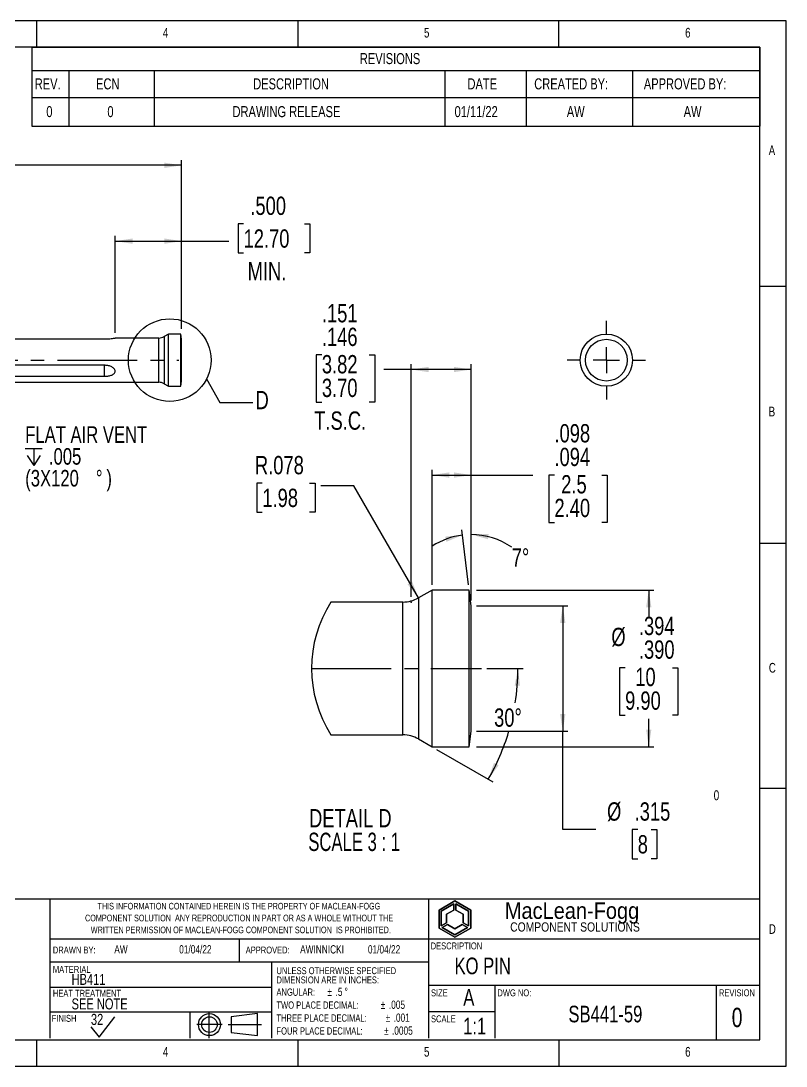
# Model space of a CAD drawing. Extents: x 0.5 to 11.2, y 0.1 to 8.
# Drawn here: x 5.41 to 11.18, y 0.13 to 8.01 of the extents above; entities that cross this region are included whole.
import ezdxf

# ---------------------------------------------------------------- set-up
doc = ezdxf.new("R2010")
doc.units = 0
doc.header["$PDSIZE"] = -1
for name, pattern in [('SLD-CENTER', [0.75, 0.6, -0.05, 0.05, -0.05]), ('SLD-PHANTOM', [0.5, 0.25, -0.05, 0.05, -0.05, 0.05, -0.05]), ('SLD-SOLID', [0])]:
    doc.linetypes.add(name, pattern=pattern)
doc.layers.get('0').update_dxf_attribs({"linetype": 'CONTINUOUS'})
doc.layers.add('FORMAT', color=7, linetype='SLD-SOLID')
doc.styles.add('SLDTEXTSTYLE0', font='TXT', dxfattribs={"width": 0.75})
doc.styles.add('SLDTEXTSTYLE1', font='TXT', dxfattribs={"width": 0.91})
doc.styles.add('SLDTEXTSTYLE2', font='TXT', dxfattribs={"width": 0.84})
doc.styles.add('SLDTEXTSTYLE3', font='TXT', dxfattribs={"width": 0.681818})
doc.dimstyles.new('SLDDIMSTYLE0', dxfattribs={"dimtxt": 0.137795, "dimasz": 0.13, "dimexe": 0, "dimexo": 0.0625, "dimgap": 0.034449, "dimtad": 0, "dimtih": 1, "dimtoh": 1, "dimdec": 3, "dimrnd": 1e-09, "dimzin": 12, "dimtxsty": 'SLDTEXTSTYLE0', "dimsah": 1, "dimcen": 0.09, "dimazin": 3, "dimlim": 1, "dimtp": 0.001969, "dimtm": 0.001969, "dimtfac": 1, "dimtdec": 3, "dimtofl": 0, "dimtmove": 0, "dimatfit": 3, "dimtolj": 1, "dimtzin": 12})
doc.dimstyles.new('SLDDIMSTYLE1', dxfattribs={"dimtxt": 0.137795, "dimasz": 0.13, "dimexe": 0, "dimexo": 0.0625, "dimgap": 0.034449, "dimtad": 0, "dimtih": 1, "dimtoh": 1, "dimdec": 3, "dimrnd": 1e-09, "dimzin": 4, "dimtxsty": 'SLDTEXTSTYLE0', "dimsah": 1, "dimcen": 0.09, "dimazin": 3, "dimtfac": 1, "dimtdec": 3, "dimtofl": 0, "dimtmove": 0, "dimatfit": 3, "dimtolj": 1, "dimtzin": 12})
doc.dimstyles.new('SLDDIMSTYLE10', dxfattribs={"dimtxt": 0.137795, "dimasz": 0.13, "dimexe": 0, "dimexo": 0.0625, "dimgap": 0.034449, "dimtad": 0, "dimtih": 1, "dimtoh": 1, "dimdec": 4, "dimlfac": 0.333333, "dimzin": 12, "dimtxsty": 'SLDTEXTSTYLE0', "dimsah": 1, "dimcen": 0.09, "dimazin": 3, "dimtfac": 1, "dimtofl": 0, "dimtmove": 0, "dimatfit": 3, "dimtolj": 1, "dimtzin": 12})
doc.dimstyles.new('SLDDIMSTYLE11', dxfattribs={"dimtxt": 0.137795, "dimasz": 0.13, "dimexe": 0, "dimexo": 0.0625, "dimgap": 0.034449, "dimtad": 0, "dimtih": 1, "dimtoh": 1, "dimdec": 3, "dimlfac": 0.333333, "dimrnd": 1e-09, "dimzin": 12, "dimtxsty": 'SLDTEXTSTYLE0', "dimsah": 1, "dimcen": 0.09, "dimazin": 3, "dimtfac": 1, "dimtdec": 3, "dimtofl": 0, "dimtmove": 0, "dimatfit": 3, "dimtolj": 1, "dimtzin": 12})
doc.dimstyles.new('SLDDIMSTYLE4', dxfattribs={"dimtxt": 0.18, "dimasz": 0.13, "dimexe": 0, "dimexo": 0.0625, "dimgap": 0, "dimtad": 0, "dimtih": 1, "dimtoh": 1, "dimdec": 0, "dimrnd": 1e-09, "dimzin": 0, "dimtxsty": 'STANDARD', "dimblk1": 'NONE', "dimblk2": 'NONE', "dimsah": 1, "dimcen": 0.09, "dimazin": 3, "dimtfac": 0.13, "dimtdec": 0, "dimtofl": 0, "dimtmove": 0, "dimatfit": 3, "dimtolj": 1, "dimtzin": 0})
doc.dimstyles.new('SLDDIMSTYLE6', dxfattribs={"dimtxt": 0.137795, "dimasz": 0.13, "dimexe": 0, "dimexo": 0.0625, "dimgap": 0.034449, "dimtad": 0, "dimtih": 1, "dimtoh": 1, "dimdec": 3, "dimlfac": 0.333333, "dimrnd": 1e-09, "dimzin": 12, "dimtxsty": 'SLDTEXTSTYLE0', "dimsah": 1, "dimcen": 0.09, "dimazin": 3, "dimlim": 1, "dimtm": 0.005, "dimtfac": 1, "dimtdec": 3, "dimtofl": 0, "dimtmove": 0, "dimatfit": 3, "dimtolj": 1, "dimtzin": 4})
doc.dimstyles.new('SLDDIMSTYLE7', dxfattribs={"dimtxt": 0.137795, "dimasz": 0.13, "dimexe": 0, "dimexo": 0.0625, "dimgap": 0.034449, "dimtad": 0, "dimtih": 1, "dimtoh": 1, "dimdec": 3, "dimlfac": 0.333333, "dimrnd": 1e-09, "dimzin": 12, "dimtxsty": 'SLDTEXTSTYLE0', "dimsah": 1, "dimcen": 0.09, "dimazin": 3, "dimlim": 1, "dimtm": 0.003937, "dimtfac": 1, "dimtdec": 3, "dimtofl": 0, "dimtmove": 0, "dimatfit": 3, "dimtolj": 1, "dimtzin": 4})
doc.dimstyles.new('SLDDIMSTYLE8', dxfattribs={"dimtxt": 0.137795, "dimasz": 0.13, "dimexe": 0, "dimexo": 0.0625, "dimgap": 0.034449, "dimtad": 0, "dimtih": 1, "dimtoh": 1, "dimdec": 3, "dimlfac": 0.333333, "dimrnd": 1e-09, "dimzin": 12, "dimtxsty": 'SLDTEXTSTYLE0', "dimsah": 1, "dimcen": 0.09, "dimazin": 3, "dimlim": 1, "dimtm": 0.003937, "dimtfac": 1, "dimtdec": 3, "dimtmove": 0, "dimatfit": 3, "dimtolj": 1, "dimtzin": 4})
doc.dimstyles.new('SLDDIMSTYLE9', dxfattribs={"dimtxt": 0.137795, "dimasz": 0.13, "dimexe": 0, "dimexo": 0.0625, "dimgap": 0.034449, "dimtad": 0, "dimtih": 1, "dimtoh": 1, "dimdec": 3, "dimlfac": 0.333333, "dimrnd": 1e-09, "dimzin": 12, "dimtxsty": 'SLDTEXTSTYLE0', "dimsah": 1, "dimcen": 0, "dimazin": 3, "dimtfac": 1, "dimtdec": 3, "dimtofl": 0, "dimtmove": 0, "dimatfit": 3, "dimtolj": 1, "dimtzin": 12})

# ---------------------------------------------------------------- blocks, each defined once
blk = doc.blocks.new('SW_NOTE_0')
at = {"color": 0, "linetype": 'CONTINUOUS', "attachment_point": 1, "style": 'SLDTEXTSTYLE0'}
for s, insert, char_height in [('UNLESS OTHERWISE SPECIFIED', (0, 0.0671), 0.052083), ('DIMENSION ARE IN INCHES:', (0, -0.0023), 0.052083), ('ANGULAR:', (0, -0.0929), 0.055), ('%%p', (0.3848, -0.0864), 0.0625), ('.5', (0.4454, -0.0864), 0.0625), ('%%d', (0.5133, -0.0864), 0.0625), ('TWO PLACE DECIMAL:', (0, -0.1904), 0.055), ('%%p', (0.7867, -0.1839), 0.0625), ('.005', (0.8473, -0.1839), 0.0625), ('THREE PLACE DECIMAL:', (0, -0.2879), 0.055), ('%%p', (0.8225, -0.2814), 0.0625), ('.001', (0.8832, -0.2814), 0.0625), ('FOUR PLACE DECIMAL:', (0, -0.3854), 0.055), ('%%p', (0.8101, -0.3789), 0.0625), ('.0005', (0.8707, -0.3789), 0.0625)]:
    blk.add_mtext(s, dxfattribs=dict(at, insert=insert, char_height=char_height))
blk = doc.blocks.new('SW_NOTE_0_1')
at = {"color": 0, "linetype": 'CONTINUOUS', "char_height": 0.05, "attachment_point": 2, "style": 'SLDTEXTSTYLE0'}
for s, insert in [('THIS INFORMATION CONTAINED HEREIN IS THE PROPERTY OF MACLEAN-FOGG', (1.2172, 0.0645)), ('COMPONENT SOLUTION  ANY REPRODUCTION IN PART OR AS A WHOLE WITHOUT THE', (1.2185, -0.0249)), ('WRITTEN PERMISSION OF MACLEAN-FOGG COMPONENT SOLUTION  IS PROHIBITED.', (1.2316, -0.1143))]:
    blk.add_mtext(s, dxfattribs=dict(at, insert=insert))
blk = doc.blocks.new('SW_TABLEANNOTATION_0')
at = {"color": 0, "linetype": 'SLD-SOLID'}
for p, q in [((0, 0), (0, -0.1772)), ((0, 0), (0.2775, 0)), ((0.2775, 0), (0.9209, 0)), ((0.9209, 0), (3.1118, 0)), ((3.1118, 0), (3.7263, 0)), ((3.7263, 0), (4.5257, 0)), ((4.5257, 0), (5.488, 0)), ((5.488, 0), (5.488, -0.1772)), ((0, -0.1772), (0, -0.3809)), ((0, -0.1772), (0.2775, -0.1772)), ((0.2775, -0.1772), (0.2775, -0.3809)), ((0.2775, -0.1772), (0.9209, -0.1772)), ((0.9209, -0.1772), (0.9209, -0.3809)), ((0.9209, -0.1772), (3.1118, -0.1772)), ((3.1118, -0.1772), (3.1118, -0.3809)), ((3.1118, -0.1772), (3.7263, -0.1772)), ((3.7263, -0.1772), (3.7263, -0.3809)), ((3.7263, -0.1772), (4.5257, -0.1772)), ((4.5257, -0.1772), (4.5257, -0.3809)), ((4.5257, -0.1772), (5.488, -0.1772)), ((5.488, -0.1772), (5.488, -0.3809)), ((0, -0.3809), (0.2775, -0.3809)), ((0, -0.3809), (0, -0.5954)), ((0.2775, -0.3809), (0.9209, -0.3809)), ((0.2775, -0.3809), (0.2775, -0.5954)), ((0.9209, -0.3809), (3.1118, -0.3809)), ((0.9209, -0.3809), (0.9209, -0.5954)), ((3.1118, -0.3809), (3.7263, -0.3809)), ((3.1118, -0.3809), (3.1118, -0.5954)), ((3.7263, -0.3809), (4.5257, -0.3809)), ((3.7263, -0.3809), (3.7263, -0.5954)), ((4.5257, -0.3809), (5.488, -0.3809)), ((4.5257, -0.3809), (4.5257, -0.5954)), ((5.488, -0.3809), (5.488, -0.5954)), ((0, -0.5954), (0.2775, -0.5954)), ((0.2775, -0.5954), (0.9209, -0.5954)), ((0.9209, -0.5954), (3.1118, -0.5954)), ((3.1118, -0.5954), (3.7263, -0.5954)), ((3.7263, -0.5954), (4.5257, -0.5954)), ((4.5257, -0.5954), (5.488, -0.5954))]:
    blk.add_line(p, q, dxfattribs=at)
at = {"color": 0, "linetype": 'SLD-SOLID', "attachment_point": 1, "style": 'SLDTEXTSTYLE0'}
for s, insert, char_height in [('REVISIONS', (2.4715, -0.0454), 0.08333), ('REV.', (0.0209, -0.2358), 0.08333), ('ECN', (0.4832, -0.2358), 0.08333), ('DESCRIPTION', (1.6675, -0.2358), 0.083333), ('DATE', (3.2831, -0.2358), 0.08333), ('CREATED BY:', (3.786, -0.2358), 0.083333), ('APPROVED BY:', (4.6123, -0.2358), 0.083333), ('0', (0.108, -0.4449), 0.0833), ('0', (0.5684, -0.4449), 0.0833), ('DRAWING RELEASE', (1.5117, -0.4449), 0.083333), ('01/11/22', (3.1857, -0.4449), 0.08333), ('AW', (4.0316, -0.4449), 0.08333), ('AW', (4.9124, -0.4449), 0.08333)]:
    blk.add_mtext(s, dxfattribs=dict(at, insert=insert, char_height=char_height))
blk = doc.blocks.new('_D')
at = {"color": 7, "linetype": 'SLD-SOLID'}
for p, q in [((3.9255, 5.492), (3.9255, 6.9599)), ((6.6223, 5.6888), (6.6223, 6.9599)), ((3.9255, 6.9205), (4.4351, 6.9205)), ((4.5979, 6.9205), (4.5559, 6.9205)), ((4.5559, 6.9205), (4.5559, 6.5642)), ((5.056, 6.9205), (5.098, 6.9205)), ((5.098, 6.9205), (5.098, 6.5642)), ((6.6223, 6.9205), (5.2188, 6.9205)), ((4.5559, 6.5642), (4.5979, 6.5642)), ((5.098, 6.5642), (5.056, 6.5642))]:
    blk.add_line(p, q, dxfattribs=at)
for points in [[(3.9255, 6.9205), (4.0555, 6.9005), (4.0555, 6.9405)], [(6.6223, 6.9205), (6.4923, 6.9405), (6.4923, 6.9005)]]:
    blk.add_solid(points, dxfattribs=at)
at = {"color": 7, "linetype": 'SLD-SOLID', "char_height": 0.1378, "attachment_point": 1, "style": 'SLDTEXTSTYLE0'}
for s, insert in [('2.699', (4.5979, 7.3043)), ('2.695', (4.5979, 7.1261)), ('68.55', (4.5979, 6.92)), ('68.45', (4.5979, 6.7418))]:
    blk.add_mtext(s, dxfattribs=dict(at, insert=insert))
blk = doc.blocks.new('_D_1')
at = {"color": 7, "linetype": 'SLD-SOLID'}
for p, q in [((7.0893, 6.4789), (7.0473, 6.4789)), ((7.0473, 6.4789), (7.0473, 6.2601)), ((7.5474, 6.4789), (7.5894, 6.4789)), ((7.5894, 6.4789), (7.5894, 6.2601)), ((6.1223, 5.6587), (6.1223, 6.3886)), ((6.6223, 5.6888), (6.6223, 6.3886)), ((6.1223, 6.3492), (6.6223, 6.3492)), ((6.6223, 6.3492), (6.9774, 6.3492)), ((7.0473, 6.2601), (7.0893, 6.2601)), ((7.5894, 6.2601), (7.5474, 6.2601))]:
    blk.add_line(p, q, dxfattribs=at)
for points in [[(6.1223, 6.3492), (6.2523, 6.3292), (6.2523, 6.3692)], [(6.6223, 6.3492), (6.4923, 6.3692), (6.4923, 6.3292)]]:
    blk.add_solid(points, dxfattribs=at)
at = {"color": 7, "linetype": 'SLD-SOLID', "char_height": 0.1378, "attachment_point": 1, "style": 'SLDTEXTSTYLE0'}
for s, insert in [('.500', (7.1402, 6.6845)), ('12.70', (7.0893, 6.4377)), ('MIN.', (7.1198, 6.191))]:
    blk.add_mtext(s, dxfattribs=dict(at, insert=insert))
blk = doc.blocks.new('SW_SYMBOL_HOLE_DEPTH')
at = {"color": 0, "linetype": 'CONTINUOUS'}
for p, q in [((0, 34.4), (31.5, 34.4)), ((3.9, 21.9), (15.7, 3)), ((15.7, 34.4), (15.7, 3)), ((27.6, 21.9), (15.7, 3))]:
    blk.add_line(p, q, dxfattribs=at)
blk = doc.blocks.new('SW_NOTE_0_3')
at = {"color": 0, "linetype": 'CONTINUOUS', "xscale": 0.00405556640625, "yscale": 0.00405556640625, "zscale": 0.00405556640625}
blk.add_blockref('SW_SYMBOL_HOLE_DEPTH', (0.0655, -0.2428), dxfattribs=at)
at = {"color": 0, "linetype": 'CONTINUOUS', "char_height": 0.125, "attachment_point": 1, "style": 'SLDTEXTSTYLE0'}
for s, insert in [('FLAT AIR VENT', (0.0655, 0.0653)), ('.005', (0.2441, -0.099)), ('(3X120', (0.0655, -0.2634)), ('%%d', (0.598, -0.2634)), (')', (0.6774, -0.2634))]:
    blk.add_mtext(s, dxfattribs=dict(at, insert=insert))
blk = doc.blocks.new('_NONE')
blk = doc.blocks.new('SW_CENTERMARKSYMBOL_0')
at = {"color": 0, "linetype": 'SLD-SOLID'}
for p, q in [((0, 0.1969), (0, 0.2953)), ((0, 0), (0, 0.0984)), ((-0.1969, 0), (-0.2953, 0)), ((0, 0), (-0.0984, 0)), ((0, 0), (0, -0.0984)), ((0, 0), (0.0984, 0)), ((0.1969, 0), (0.2953, 0)), ((0, -0.1969), (0, -0.2953))]:
    blk.add_line(p, q, dxfattribs=at)
blk = doc.blocks.new('_D_3')
at = {"color": 7, "linetype": 'SLD-SOLID'}
for p, q in [((7.6794, 5.4915), (7.6375, 5.4915)), ((7.6375, 5.4915), (7.6375, 5.1352)), ((8.0358, 5.4915), (8.0778, 5.4915)), ((8.0778, 5.4915), (8.0778, 5.1352)), ((8.3533, 5.3821), (8.1477, 5.3821)), ((8.3533, 3.6699), (8.3533, 5.4215)), ((8.805, 5.3821), (8.3533, 5.3821)), ((8.805, 3.6421), (8.805, 5.4215)), ((7.6375, 5.1352), (7.6794, 5.1352)), ((8.0778, 5.1352), (8.0358, 5.1352))]:
    blk.add_line(p, q, dxfattribs=at)
for points in [[(8.3533, 5.3821), (8.4833, 5.3621), (8.4833, 5.4021)], [(8.805, 5.3821), (8.675, 5.4021), (8.675, 5.3621)]]:
    blk.add_solid(points, dxfattribs=at)
at = {"color": 7, "linetype": 'SLD-SOLID', "char_height": 0.1378, "attachment_point": 1, "style": 'SLDTEXTSTYLE0'}
for s, insert in [('.151', (7.6794, 5.8753)), ('.146', (7.6794, 5.6971)), ('3.82', (7.6794, 5.491)), ('3.70', (7.6794, 5.3128)), ('T.S.C.', (7.6217, 5.0661))]:
    blk.add_mtext(s, dxfattribs=dict(at, insert=insert))
blk = doc.blocks.new('_D_4')
at = {"color": 7, "linetype": 'SLD-SOLID'}
for p, q in [((8.8444, 3.7209), (10.1829, 3.7209)), ((10.1436, 3.7209), (10.1436, 3.5199)), ((9.9654, 3.1355), (9.9234, 3.1355)), ((9.9234, 3.1355), (9.9234, 2.7792)), ((10.3217, 3.1355), (10.3637, 3.1355)), ((10.3637, 3.1355), (10.3637, 2.7792)), ((9.9234, 2.7792), (9.9654, 2.7792)), ((10.3637, 2.7792), (10.3217, 2.7792)), ((10.1436, 2.5398), (10.1436, 2.7512)), ((8.8444, 2.5398), (10.1829, 2.5398))]:
    blk.add_line(p, q, dxfattribs=at)
for points in [[(10.1436, 3.7209), (10.1236, 3.5909), (10.1636, 3.5909)], [(10.1436, 2.5398), (10.1636, 2.6698), (10.1236, 2.6698)]]:
    blk.add_solid(points, dxfattribs=at)
at = {"color": 7, "linetype": 'SLD-SOLID', "char_height": 0.1378, "attachment_point": 1, "style": 'SLDTEXTSTYLE0'}
for s, insert in [('.394', (10.0693, 3.5193)), ('%%c', (9.8615, 3.4366)), ('.390', (10.0693, 3.3411)), ('10', (10.0418, 3.135)), ('9.90', (9.9654, 2.9568))]:
    blk.add_mtext(s, dxfattribs=dict(at, insert=insert))
blk = doc.blocks.new('_D_5')
at = {"color": 7, "linetype": 'SLD-SOLID'}
for p, q in [((8.5097, 3.7602), (8.5097, 4.6264)), ((8.5097, 4.587), (8.805, 4.587)), ((8.805, 3.7602), (8.805, 4.6264)), ((8.805, 4.587), (9.2699, 4.587)), ((9.4327, 4.587), (9.3907, 4.587)), ((9.3907, 4.587), (9.3907, 4.2307)), ((9.7891, 4.587), (9.831, 4.587)), ((9.831, 4.587), (9.831, 4.2307)), ((9.3907, 4.2307), (9.4327, 4.2307)), ((9.831, 4.2307), (9.7891, 4.2307))]:
    blk.add_line(p, q, dxfattribs=at)
for points in [[(8.5097, 4.587), (8.6397, 4.567), (8.6397, 4.607)], [(8.805, 4.587), (8.675, 4.607), (8.675, 4.567)]]:
    blk.add_solid(points, dxfattribs=at)
at = {"color": 7, "linetype": 'SLD-SOLID', "char_height": 0.1378, "attachment_point": 1, "style": 'SLDTEXTSTYLE0'}
for s, insert in [('.098', (9.4327, 4.9708)), ('.094', (9.4327, 4.7926)), ('2.5', (9.4836, 4.5865)), ('2.40', (9.4327, 4.4083))]:
    blk.add_mtext(s, dxfattribs=dict(at, insert=insert))
blk = doc.blocks.new('_D_6')
at = {"color": 7, "linetype": 'SLD-SOLID'}
for p, q in [((7.2306, 4.5251), (7.1887, 4.5251)), ((7.1887, 4.5251), (7.1887, 4.3064)), ((7.587, 4.5251), (7.629, 4.5251)), ((7.629, 4.5251), (7.629, 4.3064)), ((7.921, 4.5048), (7.671, 4.5048)), ((8.4076, 3.6619), (7.921, 4.5048)), ((7.1887, 4.3064), (7.2306, 4.3064)), ((7.629, 4.3064), (7.587, 4.3064))]:
    blk.add_line(p, q, dxfattribs=at)
blk.add_solid([(8.4076, 3.6619), (8.3599, 3.7845), (8.3253, 3.7645)], dxfattribs=at)
at = {"color": 7, "linetype": 'SLD-SOLID', "char_height": 0.1378, "attachment_point": 1, "style": 'SLDTEXTSTYLE0'}
for s, insert in [('R.078', (7.1748, 4.7307)), ('1.98', (7.2306, 4.484))]:
    blk.add_mtext(s, dxfattribs=dict(at, insert=insert))
blk = doc.blocks.new('_D_7')
at = {"color": 7, "linetype": 'SLD-SOLID'}
for p, q in [((8.9231, 3.1303), (9.1971, 3.1303)), ((8.5438, 2.5201), (8.968, 2.2752))]:
    blk.add_line(p, q, dxfattribs=at)
for start, end in [(351.03677, 0), (330, 343.33846)]:
    blk.add_arc((7.4868, 3.1303), 1.6709, start, end, dxfattribs=at)
for points in [[(9.1578, 3.1303), (9.1327, 3.0012), (9.1727, 2.9996)], [(8.9339, 2.2949), (9.0122, 2.4006), (8.9768, 2.4192)]]:
    blk.add_solid(points, dxfattribs=at)
at = {"color": 7, "linetype": 'SLD-SOLID', "insert": (8.9778, 2.8289), "char_height": 0.1378, "attachment_point": 1, "style": 'SLDTEXTSTYLE0'}
blk.add_mtext('30°', dxfattribs=at)
blk = doc.blocks.new('_D_8')
at = {"color": 7, "linetype": 'SLD-SOLID'}
for p, q in [((8.8444, 3.6028), (9.5347, 3.6028)), ((9.4954, 3.6028), (9.4954, 2.6579)), ((8.8444, 2.6579), (9.5347, 2.6579)), ((9.4954, 1.9156), (9.4954, 2.6579)), ((9.7454, 1.9156), (9.4954, 1.9156)), ((10.0603, 1.9156), (10.0183, 1.9156)), ((10.0183, 1.9156), (10.0183, 1.6969)), ((10.1621, 1.9156), (10.2041, 1.9156)), ((10.2041, 1.9156), (10.2041, 1.6969)), ((10.0183, 1.6969), (10.0603, 1.6969)), ((10.2041, 1.6969), (10.1621, 1.6969))]:
    blk.add_line(p, q, dxfattribs=at)
for points in [[(9.4954, 3.6028), (9.4754, 3.4728), (9.5154, 3.4728)], [(9.4954, 2.6579), (9.5154, 2.7879), (9.4754, 2.7879)]]:
    blk.add_solid(points, dxfattribs=at)
at = {"color": 7, "linetype": 'SLD-SOLID', "char_height": 0.1378, "attachment_point": 1, "style": 'SLDTEXTSTYLE0'}
for s, insert in [('%%c', (9.8292, 2.1213)), ('.315', (10.037, 2.1213)), ('8', (10.0603, 1.8745))]:
    blk.add_mtext(s, dxfattribs=dict(at, insert=insert))
blk = doc.blocks.new('_D_9')
at = {"color": 7, "linetype": 'SLD-SOLID'}
for p, q in [((8.7857, 3.7599), (8.7349, 4.1739)), ((8.805, 3.6421), (8.805, 4.1782))]:
    blk.add_line(p, q, dxfattribs=at)
for start, end in [(97, 123.11436), (55.18521, 90)]:
    blk.add_arc((8.805, 3.6028), 0.5361, start, end, dxfattribs=at)
for points in [[(8.7397, 4.1348), (8.6086, 4.1232), (8.6182, 4.0843)], [(8.805, 4.1388), (8.9317, 4.1035), (8.9364, 4.1432)]]:
    blk.add_solid(points, dxfattribs=at)
at = {"color": 7, "linetype": 'SLD-SOLID', "insert": (9.111, 4.0348), "char_height": 0.1378, "attachment_point": 1, "style": 'SLDTEXTSTYLE0'}
blk.add_mtext('7°', dxfattribs=at)
blk = doc.blocks.new('SW_NOTE_0_4')
at = {"color": 0, "linetype": 'CONTINUOUS', "attachment_point": 2}
for s, insert, char_height, style in [('DETAIL D', (0.3682, 0.1776), 0.1378, 'SLDTEXTSTYLE0'), ('SCALE 3 : 1', (0.397, -0.0005), 0.137795, 'SLDTEXTSTYLE3')]:
    blk.add_mtext(s, dxfattribs=dict(at, insert=insert, char_height=char_height, style=style))

msp = doc.modelspace()

# ---------------------------------------------------------------- linework, layer by layer
at = {"color": 7, "linetype": 'SLD-SOLID'}
for p, q in [((11.17901, 8.00833), (0.49935, 8.00833)), ((5.52941, 8.00833), (5.52941, 7.81148)), ((7.49791, 8.00833), (7.49791, 7.81148)), ((9.46641, 7.81148), (9.46641, 8.00833)), ((11.17901, 2.9788), (11.17901, 8.00833)), ((10.98216, 7.81148), (0.6962, 7.81148)), ((10.98216, 0.33116), (10.98216, 7.81148)), ((10.98216, 6.01069), (11.17901, 6.01)), ((4.23901, 5.61234), (6.03896, 5.61234)), ((6.45087, 5.61934), (6.12212, 5.61934)), ((6.52391, 5.64944), (6.48987, 5.62979)), ((6.6175, 5.64944), (6.52391, 5.64944)), ((6.52391, 5.45259), (6.52391, 5.64944)), ((6.62233, 5.61007), (6.6175, 5.64944)), ((6.6175, 5.45259), (6.6175, 5.64944)), ((6.62233, 5.45259), (6.62233, 5.61007)), ((6.52391, 5.25574), (6.52391, 5.45259)), ((6.6175, 5.25574), (6.6175, 5.45259)), ((6.62233, 5.29511), (6.62233, 5.45259)), ((6.03896, 5.41412), (4.23901, 5.41412)), ((6.03896, 5.41412), (6.03896, 5.33132)), ((3.97166, 5.28584), (6.45087, 5.28584)), ((4.23901, 5.33132), (6.03896, 5.33132)), ((6.6175, 5.25574), (6.62233, 5.29511)), ((6.48987, 5.27539), (6.52391, 5.25574)), ((6.52391, 5.25574), (6.6175, 5.25574)), ((11.17901, 4.07132), (10.98216, 4.07132)), ((8.50971, 3.72086), (8.40761, 3.66191)), ((8.79049, 3.72086), (8.50971, 3.72086)), ((8.50971, 3.13031), (8.50971, 3.72086)), ((8.80499, 3.60275), (8.79049, 3.72086)), ((8.79049, 3.13031), (8.79049, 3.72086)), ((8.29061, 3.63056), (7.74715, 3.63056)), ((8.80499, 3.13031), (8.80499, 3.60275)), ((8.50971, 2.53976), (8.50971, 3.13031)), ((8.79049, 2.53976), (8.79049, 3.13031)), ((8.80499, 2.65787), (8.80499, 3.13031)), ((11.17901, 0.13431), (11.17901, 2.9788)), ((7.74715, 2.63006), (8.29061, 2.63006)), ((8.40761, 2.59871), (8.50971, 2.53976)), ((8.79049, 2.53976), (8.80499, 2.65787)), ((8.50971, 2.53976), (8.79049, 2.53976)), ((10.98216, 2.22747), (11.17901, 2.22747)), ((6.00171, 0.35125), (6.11977, 0.50543)), ((6.83094, 0.34357), (6.83094, 0.53721)), ((7.19457, 0.53001), (6.99503, 0.50543)), ((6.99503, 0.50543), (6.99503, 0.38824)), ((7.19457, 0.36404), (7.19457, 0.53001)), ((5.93749, 0.42964), (6.00171, 0.35125)), ((6.92736, 0.44683), (6.73645, 0.44683)), ((6.97312, 0.44683), (7.22416, 0.44683)), ((0.6962, 0.33116), (10.98216, 0.33116)), ((5.52941, 0.33116), (5.52941, 0.13431)), ((6.99503, 0.38824), (7.19457, 0.36404)), ((7.49791, 0.33116), (7.49791, 0.13431)), ((9.46641, 0.33116), (9.46641, 0.13431)), ((0.49935, 0.13431), (11.17901, 0.13431))]:
    msp.add_line(p, q, dxfattribs=at)
at = {"color": 8, "linetype": 'SLD-SOLID'}
for p, q in [((6.45087, 5.45259), (6.45087, 5.61934)), ((6.48987, 5.62979), (6.48987, 5.27539)), ((6.45087, 5.28584), (6.45087, 5.45259)), ((8.29061, 3.13031), (8.29061, 3.63056)), ((8.40761, 3.66191), (8.40761, 2.59871)), ((8.29061, 2.63006), (8.29061, 3.13031)), ((0.6962, 1.39357), (5.63216, 1.39357)), ((5.63216, 0.34357), (5.63216, 1.39357)), ((5.63216, 1.39357), (10.98216, 1.39357)), ((8.48216, 1.39357), (8.48216, 0.34357)), ((5.63216, 1.09357), (10.98216, 1.09357)), ((7.05716, 1.09357), (7.05716, 0.91857)), ((5.63216, 0.91857), (8.48216, 0.91857)), ((7.30005, 0.91857), (7.30005, 0.34357)), ((5.63216, 0.73016), (7.30005, 0.73016)), ((8.48216, 0.74357), (10.98216, 0.74357)), ((8.98268, 0.74357), (8.98268, 0.34357)), ((10.65208, 0.74357), (10.65208, 0.33116)), ((5.63216, 0.54196), (7.30005, 0.54196)), ((6.68698, 0.34357), (6.68698, 0.54196)), ((8.98268, 0.54357), (8.48216, 0.54357))]:
    msp.add_line(p, q, dxfattribs=at)
at = {"color": 7, "linetype": 'SLD-CENTER'}
for p, q in [((3.88662, 5.45259), (6.60064, 5.45259)), ((7.60195, 3.13031), (8.88373, 3.13031))]:
    msp.add_line(p, q, dxfattribs=at)
at = {"color": 179, "linetype": 'SLD-SOLID'}
for p, q in [((8.68241, 1.37874), (8.56361, 1.31015)), ((8.56361, 1.31015), (8.68241, 1.37874)), ((8.68241, 1.37874), (8.56361, 1.31015)), ((8.57945, 1.30101), (8.67449, 1.35588)), ((8.57945, 1.30101), (8.67449, 1.35588)), ((8.57945, 1.30101), (8.67449, 1.35588)), ((8.67449, 1.35588), (8.67449, 1.31015)), ((8.67449, 1.31015), (8.67449, 1.35588)), ((8.67449, 1.35588), (8.67449, 1.31015)), ((8.80121, 1.31015), (8.68241, 1.37874)), ((8.68241, 1.37874), (8.80121, 1.31015)), ((8.80121, 1.31015), (8.68241, 1.37874)), ((8.69033, 1.31015), (8.69033, 1.35588)), ((8.69033, 1.35588), (8.78537, 1.30101)), ((8.69033, 1.35588), (8.78537, 1.30101)), ((8.69033, 1.31015), (8.69033, 1.35588)), ((8.69033, 1.31015), (8.69033, 1.35588)), ((8.69033, 1.35588), (8.78537, 1.30101)), ((8.56361, 1.31015), (8.56361, 1.17298)), ((8.56361, 1.17298), (8.56361, 1.31015)), ((8.56361, 1.31015), (8.56361, 1.17298)), ((8.57945, 1.19127), (8.57945, 1.30101)), ((8.57945, 1.19127), (8.57945, 1.30101)), ((8.57945, 1.19127), (8.57945, 1.30101)), ((8.67449, 1.31015), (8.61905, 1.27815)), ((8.61905, 1.27815), (8.67449, 1.31015)), ((8.67449, 1.31015), (8.61905, 1.27815)), ((8.61905, 1.27815), (8.61905, 1.21413)), ((8.61905, 1.21413), (8.61905, 1.27815)), ((8.61905, 1.27815), (8.61905, 1.21413)), ((8.74577, 1.27815), (8.69033, 1.31015)), ((8.69033, 1.31015), (8.74577, 1.27815)), ((8.74577, 1.27815), (8.69033, 1.31015)), ((8.74577, 1.21413), (8.74577, 1.27815)), ((8.74577, 1.27815), (8.74577, 1.21413)), ((8.74577, 1.21413), (8.74577, 1.27815)), ((8.78537, 1.30101), (8.78537, 1.19127)), ((8.78537, 1.30101), (8.78537, 1.19127)), ((8.78537, 1.30101), (8.78537, 1.19127)), ((8.80121, 1.17298), (8.80121, 1.31015)), ((8.80121, 1.31015), (8.80121, 1.17298)), ((8.80121, 1.17298), (8.80121, 1.31015)), ((8.61905, 1.21413), (8.57945, 1.19127)), ((8.57945, 1.19127), (8.61905, 1.21413)), ((8.61905, 1.21413), (8.57945, 1.19127)), ((8.58737, 1.17755), (8.62697, 1.20041)), ((8.58737, 1.17755), (8.62697, 1.20041)), ((8.58737, 1.17755), (8.62697, 1.20041)), ((8.62697, 1.20041), (8.68241, 1.1684)), ((8.68241, 1.1684), (8.62697, 1.20041)), ((8.62697, 1.20041), (8.68241, 1.1684)), ((8.68241, 1.1684), (8.73785, 1.20041)), ((8.73785, 1.20041), (8.68241, 1.1684)), ((8.68241, 1.1684), (8.73785, 1.20041)), ((8.73785, 1.20041), (8.77745, 1.17755)), ((8.73785, 1.20041), (8.77745, 1.17755)), ((8.73785, 1.20041), (8.77745, 1.17755)), ((8.78537, 1.19127), (8.74577, 1.21413)), ((8.74577, 1.21413), (8.78537, 1.19127)), ((8.78537, 1.19127), (8.74577, 1.21413)), ((8.56361, 1.17298), (8.68241, 1.10439)), ((8.68241, 1.10439), (8.56361, 1.17298)), ((8.56361, 1.17298), (8.68241, 1.10439)), ((8.68241, 1.12268), (8.58737, 1.17755)), ((8.68241, 1.12268), (8.58737, 1.17755)), ((8.68241, 1.12268), (8.58737, 1.17755)), ((8.77745, 1.17755), (8.68241, 1.12268)), ((8.77745, 1.17755), (8.68241, 1.12268)), ((8.77745, 1.17755), (8.68241, 1.12268)), ((8.68241, 1.10439), (8.80121, 1.17298)), ((8.80121, 1.17298), (8.68241, 1.10439)), ((8.68241, 1.10439), (8.80121, 1.17298))]:
    msp.add_line(p, q, dxfattribs=at)
at = {"color": 1, "linetype": 'SLD-SOLID'}
for p, q in [((8.67449, 1.35588), (8.57945, 1.30101)), ((8.67449, 1.31015), (8.67449, 1.35588)), ((8.69033, 1.35588), (8.69033, 1.31015)), ((8.78537, 1.30101), (8.69033, 1.35588)), ((8.57945, 1.30101), (8.57945, 1.19127)), ((8.61905, 1.27815), (8.67449, 1.31015)), ((8.61905, 1.21413), (8.61905, 1.27815)), ((8.69033, 1.31015), (8.74577, 1.27815)), ((8.74577, 1.27815), (8.74577, 1.21413)), ((8.78537, 1.19127), (8.78537, 1.30101)), ((8.57945, 1.19127), (8.61905, 1.21413)), ((8.62697, 1.20041), (8.58737, 1.17755)), ((8.68241, 1.1684), (8.62697, 1.20041)), ((8.73785, 1.20041), (8.68241, 1.1684)), ((8.77745, 1.17755), (8.73785, 1.20041)), ((8.74577, 1.21413), (8.78537, 1.19127)), ((8.58737, 1.17755), (8.68241, 1.12268)), ((8.68241, 1.12268), (8.77745, 1.17755))]:
    msp.add_line(p, q, dxfattribs=at)
at = {"color": 7, "linetype": 'SLD-SOLID'}
for centre, radius in [((6.53277, 5.45259), 0.31145), ((9.8241, 5.45259), 0.19685), ((9.8241, 5.45259), 0.15748), ((6.83232, 0.44683), 0.08318), ((6.83232, 0.44683), 0.05859)]:
    msp.add_circle(centre, radius, dxfattribs=at)
for centre, radius, start, end in [((6.45087, 5.69734), 0.078, 270, 300), ((6.45087, 5.20784), 0.078, 60, 90), ((8.53631, 3.13031), 0.93436, 147.629462, 212.370538), ((8.29061, 3.86456), 0.234, 269.999974, 300.000014), ((8.29061, 2.39606), 0.234, 59.999986, 90.000026)]:
    msp.add_arc(centre, radius, start, end, dxfattribs=at)
for points, knots in [([(6.03896, 5.61234), (6.04593, 5.61243), (6.06005, 5.6126), (6.0813, 5.614), (6.10008, 5.61599), (6.11364, 5.61793), (6.12025, 5.61899), (6.12272, 5.61941), (6.12219, 5.61932), (6.12212, 5.61931)], [0, 0, 0, 0, 0.1988183, 0.4026254, 0.6193231, 0.7826887, 0.893237, 0.9862719, 1, 1, 1, 1]), ([(6.03896, 5.33132), (6.04777, 5.33132), (6.05646, 5.33186), (6.07358, 5.33414), (6.08211, 5.3359), (6.0981, 5.34117), (6.10572, 5.34469), (6.11485, 5.3522), (6.1175, 5.35509), (6.12126, 5.36169), (6.12234, 5.36541), (6.12233, 5.37308), (6.12124, 5.37697), (6.11748, 5.38416), (6.11482, 5.38749), (6.10875, 5.39337), (6.10527, 5.396), (6.09796, 5.40057), (6.09411, 5.40255), (6.08211, 5.40774), (6.07364, 5.41016), (6.05654, 5.41334), (6.04776, 5.41412), (6.03896, 5.41412)], [0, 0, 0, 0, 0.125, 0.125, 0.25, 0.25, 0.375, 0.375, 0.4375, 0.4375, 0.5, 0.5, 0.5625, 0.5625, 0.625, 0.625, 0.6875, 0.6875, 0.75, 0.75, 0.875, 0.875, 1, 1, 1, 1])]:
    msp.add_open_spline(points, degree=3, knots=knots, dxfattribs=at)
at = {"color": 7, "linetype": 'SLD-PHANTOM'}
msp.add_point((8.35331, 3.63056), dxfattribs=at)

# ---------------------------------------------------------------- block references
at = {"color": 7, "linetype": 'SLD-SOLID'}
msp.add_blockref('SW_TABLEANNOTATION_0', (5.49418, 7.81148), dxfattribs=at)
at = {"color": 7, "linetype": 'CONTINUOUS'}
for name, p in [('SW_CENTERMARKSYMBOL_0', (9.8241, 5.45259)), ('SW_NOTE_0_3', (5.37783, 4.88914)), ('SW_NOTE_0_4', (7.52574, 1.89319)), ('SW_NOTE_0_1', (5.83695, 1.29976)), ('SW_NOTE_0', (7.33723, 0.81189))]:
    msp.add_blockref(name, p, dxfattribs=at)

# ---------------------------------------------------------------- texts
for s, insert, char_height, attachment_point, style in [('4', (6.48085, 7.95589), 0.07292, 1, 'SLDTEXTSTYLE0'), ('5', (8.44935, 7.95589), 0.07292, 1, 'SLDTEXTSTYLE0'), ('6', (10.41786, 7.95589), 0.07292, 1, 'SLDTEXTSTYLE0'), ('A', (11.04778, 7.07006), 0.07292, 1, 'SLDTEXTSTYLE0'), ('B', (11.04778, 5.10156), 0.07292, 1, 'SLDTEXTSTYLE0'), ('C', (11.0488, 3.1717), 0.07292, 1, 'SLDTEXTSTYLE0'), ('0', (10.65388, 2.21208), 0.075, 2, 'SLDTEXTSTYLE0'), ('MacLean-Fogg', (9.05881, 1.36712), 0.12375, 1, 'SLDTEXTSTYLE1'), ('COMPONENT SOLUTIONS', (9.09904, 1.21719), 0.0693, 1, 'SLDTEXTSTYLE2'), ('D', (11.0488, 1.2032), 0.07292, 1, 'SLDTEXTSTYLE0'), ('DRAWN BY:', (5.65173, 1.03486), 0.052083, 1, 'SLDTEXTSTYLE0'), ('AW', (6.11459, 1.04522), 0.0625, 1, 'SLDTEXTSTYLE0'), ('01/04/22', (6.6038, 1.04522), 0.0625, 1, 'SLDTEXTSTYLE0'), ('APPROVED:', (7.10533, 1.03486), 0.052083, 1, 'SLDTEXTSTYLE0'), ('AWINNICKI', (7.5154, 1.04522), 0.0625, 1, 'SLDTEXTSTYLE0'), ('01/04/22', (8.0265, 1.04522), 0.0625, 1, 'SLDTEXTSTYLE0'), ('DESCRIPTION', (8.49986, 1.0658), 0.0520833, 1, 'SLDTEXTSTYLE0'), ('KO PIN', (8.67946, 0.95173), 0.125, 1, 'SLDTEXTSTYLE0'), ('MATERIAL', (5.65173, 0.88834), 0.052083, 1, 'SLDTEXTSTYLE0'), ('HB411', (5.79266, 0.82931), 0.083333, 1, 'SLDTEXTSTYLE0'), ('HEAT TREATMENT', (5.65173, 0.7089), 0.0520833, 1, 'SLDTEXTSTYLE0'), ('SIZE', (8.50219, 0.71231), 0.052083, 1, 'SLDTEXTSTYLE0'), ('A', (8.74539, 0.71502), 0.125, 1, 'SLDTEXTSTYLE0'), ('REVISION', (10.6727, 0.71231), 0.052083, 1, 'SLDTEXTSTYLE0'), ('SEE NOTE', (5.79265, 0.64465), 0.083333, 1, 'SLDTEXTSTYLE0'), ('SB441-59', (9.81671, 0.58902), 0.125, 2, 'SLDTEXTSTYLE0'), ('0', (10.76881, 0.57389), 0.14583, 1, 'SLDTEXTSTYLE0'), ('FINISH', (5.64347, 0.52016), 0.052083, 1, 'SLDTEXTSTYLE0'), ('32', (5.93846, 0.52772), 0.083333, 1, 'SLDTEXTSTYLE0'), ('SCALE', (8.50218, 0.51632), 0.052083, 1, 'SLDTEXTSTYLE0'), ('1:1', (8.74386, 0.49832), 0.125, 1, 'SLDTEXTSTYLE0'), ('4', (6.48085, 0.27872), 0.07292, 1, 'SLDTEXTSTYLE0'), ('5', (8.44935, 0.27872), 0.07292, 1, 'SLDTEXTSTYLE0'), ('6', (10.41786, 0.27872), 0.07292, 1, 'SLDTEXTSTYLE0')]:
    msp.add_mtext(s, dxfattribs=dict(at, insert=insert, char_height=char_height, attachment_point=attachment_point, style=style))
at = {"color": 7, "linetype": 'SLD-SOLID', "insert": (7.17948, 5.22086), "char_height": 0.1378, "attachment_point": 1, "style": 'SLDTEXTSTYLE0'}
msp.add_mtext('D', dxfattribs=at)
at = {"layer": 'FORMAT', "insert": (9.00279, 0.71231), "char_height": 0.052083, "attachment_point": 1, "style": 'SLDTEXTSTYLE0'}
msp.add_mtext('DWG NO:', dxfattribs=at)

# ---------------------------------------------------------------- dimensions: what is measured, and where the dimension line sits
at = {"color": 7, "linetype": 'SLD-SOLID'}
for base, p1, p2, dimstyle, picture, middle in [((6.62233, 6.92051), (3.92548, 5.45259), (6.62233, 5.64944), 'SLDDIMSTYLE0', '_D', (4.82696, 6.92051)), ((8.80499, 4.587), (8.50971, 3.72086), (8.80499, 3.72086), 'SLDDIMSTYLE8', '_D_5', (9.61089, 4.587))]:
    dim = msp.add_linear_dim(base=base, p1=p1, p2=p2, dimstyle=dimstyle, dxfattribs=at)
    dim.commit()
    dim.dimension.update_dxf_attribs({"geometry": picture, "text_midpoint": middle, "dimtype": 160})
for base, p1, p2, text, dimstyle, picture, middle in [((6.62233, 6.34919), (6.12233, 5.61934), (6.62233, 5.64944), '<>\\PMIN.', 'SLDDIMSTYLE1', '_D_1', (7.31835, 6.34919)), ((8.80499, 5.38214), (8.35331, 3.63056), (8.80499, 3.60275), '<>\\PT.S.C.', 'SLDDIMSTYLE6', '_D_3', (7.85763, 5.38214))]:
    dim = msp.add_linear_dim(base=base, p1=p1, p2=p2, text=text, dimstyle=dimstyle, dxfattribs=at)
    dim.commit()
    dim.dimension.update_dxf_attribs({"geometry": picture, "text_midpoint": middle, "dimtype": 160})
dim = msp.add_radius_dim(center=(8.29061, 3.86456), mpoint=(8.40761, 3.66191), dimstyle='SLDDIMSTYLE9', dxfattribs=at)
dim.commit()
dim.dimension.update_dxf_attribs({"geometry": '_D_6', "text_midpoint": (7.40881, 4.50481), "dimtype": 164})
for base, line1, line2, picture, middle in [((8.96536, 4.11426), ((8.80499, 2.65787), (8.80499, 3.60275)), ((8.80499, 3.60275), (8.79049, 3.72086)), '_D_9', (9.19869, 3.96656)), ((9.02113, 2.46857), ((8.50971, 2.53976), (8.40761, 2.59871)), ((8.88373, 3.13031), (0.6357, 3.13031)), '_D_7', (9.11634, 2.76061))]:
    dim = msp.add_angular_dim_2l(base=base, line1=line1, line2=line2, dimstyle='SLDDIMSTYLE10', dxfattribs=at)
    dim.commit()
    dim.dimension.update_dxf_attribs({"geometry": picture, "text_midpoint": middle, "dimtype": 162})
for base, p1, p2, dimstyle, picture, middle in [((10.14357, 3.72086), (8.80499, 2.53976), (8.80499, 3.72086), 'SLDDIMSTYLE7', '_D_4', (10.14357, 3.13551)), ((9.49538, 2.65787), (8.80499, 3.60275), (8.80499, 2.65787), 'SLDDIMSTYLE11', '_D_8', (9.49538, 1.91564))]:
    dim = msp.add_linear_dim(base=base, p1=p1, p2=p2, angle=90, text='%%c<>', dimstyle=dimstyle, dxfattribs=at)
    dim.commit()
    dim.dimension.update_dxf_attribs({"geometry": picture, "text_midpoint": middle, "dimtype": 160})

# ---------------------------------------------------------------- leaders
at = {"color": 7, "linetype": 'SLD-SOLID', "has_arrowhead": 0}
msp.add_leader([(6.81015, 5.31093), (6.90979, 5.13236), (7.15979, 5.13236)], dimstyle='SLDDIMSTYLE4', dxfattribs=at)

doc.saveas('drawing.dxf')
